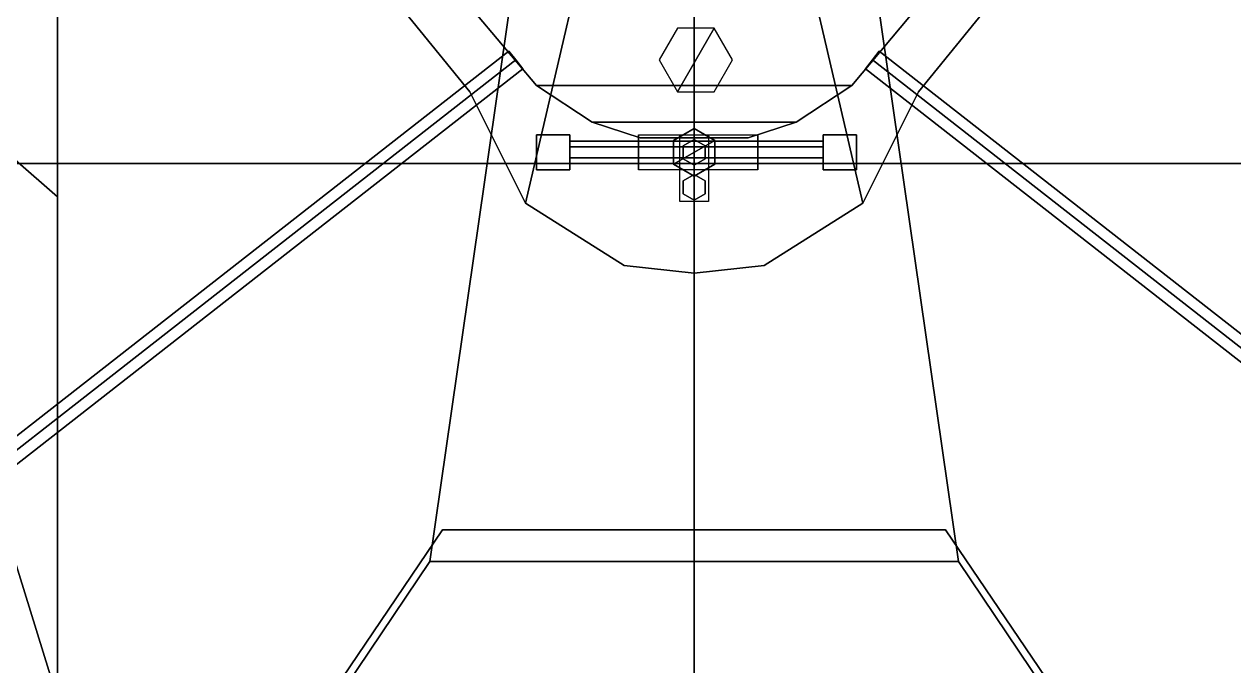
# Model space of a CAD drawing. Extents: x -14 to 14, y -80 to 101.
# Drawn here: x -4.21 to 3.39, y -24.3 to -20.28 of the extents above; entities that cross this region are included whole.
import ezdxf

# ---------------------------------------------------------------- set-up
doc = ezdxf.new("R2010")
doc.units = 0
doc.layers.get('0').update_dxf_attribs({"linetype": 'CONTINUOUS'})
for name, color, linetype in [('CITADELLE', 3, 'CONTINUOUS'), ('PLATFORMS', 6, 'CONTINUOUS'), ('RANGEFINDERS', 2, 'CONTINUOUS'), ('SUPERSTRUCTURE', 4, 'CONTINUOUS')]:
    doc.layers.add(name, color=color, linetype=linetype)

msp = doc.modelspace()

# ---------------------------------------------------------------- linework, layer by layer
for points in [[(-6.59, -15.27, -9.44), (0, -15.27, -9.55), (0, -21.15, -9.55), (-5.04, -21.15, -9.44)], [(5.04, -21.15, -9.44), (0, -21.15, -9.55), (0, -15.27, -9.55), (6.59, -15.27, -9.44)], [(-6.52, -21.15, -9.34), (-5.04, -21.15, -9.44), (-3.22, -27.03, -9.44), (-4.77, -27.03, -9.34)], [(-5.04, -21.15, -9.44), (0, -21.15, -9.55), (0, -27.03, -9.55), (-3.22, -27.03, -9.44)], [(3.22, -27.03, -9.44), (0, -27.03, -9.55), (0, -21.15, -9.55), (5.04, -21.15, -9.44)], [(4.77, -27.03, -9.34), (3.22, -27.03, -9.44), (5.04, -21.15, -9.44), (6.52, -21.15, -9.34)]]:
    msp.add_3dface(points)
at = {"layer": 'CITADELLE'}
msp.add_3dface([(12.11, -12.91, 4.59), (-12.11, -12.91, 4.59), (-11.83, -24.43, 4.59), (11.83, -24.43, 4.59)], dxfattribs=at)
at = {"layer": 'PLATFORMS'}
for points in [[(-1.41, -20.7, 22.68), (-1.06, -21.4, 22.68), (0, -16.85, 22.68), (-1.84, -20.17, 22.68)], [(0, -16.85, 22.53), (-1.06, -21.4, 22.53), (-1.41, -20.7, 22.53), (-1.84, -20.17, 22.53)], [(0, -16.85, 22.53), (0, -21.84, 22.53), (-0.44, -21.79, 22.53), (-1.06, -21.4, 22.53)], [(-0.44, -21.79, 22.68), (0, -21.84, 22.68), (0, -16.85, 22.68), (-1.06, -21.4, 22.68)], [(0, -16.85, 22.68), (0, -21.84, 22.68), (0.44, -21.79, 22.68), (1.06, -21.4, 22.68)], [(0.44, -21.79, 22.53), (0, -21.84, 22.53), (0, -16.85, 22.53), (1.06, -21.4, 22.53)], [(0, -16.85, 22.68), (1.06, -21.4, 22.68), (1.41, -20.7, 22.68), (1.84, -20.17, 22.68)], [(1.41, -20.7, 22.53), (1.06, -21.4, 22.53), (0, -16.85, 22.53), (1.84, -20.17, 22.53)], [(-4.55, -20.88, 12.63), (-4, -21.36, 12.63), (-4, -18.15, 12.63), (-4.55, -18.66, 12.63)], [(-4, -18.15, 12.48), (-4, -21.36, 12.48), (-4.55, -20.88, 12.48), (-4.55, -18.66, 12.48)], [(0, -18.15, 12.48), (0, -39.75, 12.48), (-4, -31.47, 12.48), (-4, -18.15, 12.48)], [(-4, -18.15, 12.63), (-4, -31.47, 12.63), (4, -31.47, 12.63), (4, -18.15, 12.63)], [(4, -31.47, 12.48), (0, -39.75, 12.48), (0, -18.15, 12.48), (4, -18.15, 12.48)], [(-0.94, -18.65, 16.94), (-1.66, -23.65, 16.94), (1.66, -23.65, 16.94), (0.94, -18.65, 16.94)], [(1.66, -23.65, 16.79), (-1.66, -23.65, 16.79), (-0.94, -18.65, 16.79), (0.94, -18.65, 16.79)], [(-0.94, -18.65, 16.79), (-1.66, -23.65, 16.79), (-1.66, -23.65, 16.94), (-0.94, -18.65, 16.94)], [(0.94, -18.65, 16.94), (1.66, -23.65, 16.94), (1.66, -23.65, 16.79), (0.94, -18.65, 16.79)], [(-1.84, -20.17, 22.53), (-1.41, -20.7, 22.53), (-1.41, -20.7, 22.68), (-1.84, -20.17, 22.68)], [(1.84, -20.17, 22.68), (1.41, -20.7, 22.68), (1.41, -20.7, 22.53), (1.84, -20.17, 22.53)], [(0.99, -20.66, 29.33), (-0.99, -20.66, 29.33), (-1.36, -20.22, 29.33), (1.36, -20.22, 29.33)], [(-1.36, -20.22, 29.48), (-0.99, -20.66, 29.48), (0.99, -20.66, 29.48), (1.36, -20.22, 29.48)], [(-1.36, -20.22, 29.33), (-0.99, -20.66, 29.33), (-0.99, -20.66, 29.48), (-1.36, -20.22, 29.48)], [(1.36, -20.22, 29.48), (0.99, -20.66, 29.48), (0.99, -20.66, 29.33), (1.36, -20.22, 29.33)], [(-1.12, -20.5, 29.47), (-1.1631, -20.4448, 29.4), (-7.2229, -25.1793, 29.4), (-7.1798, -25.2344, 29.47)], [(-1.1631, -20.4448, 29.4), (-1.12, -20.5, 29.33), (-7.1798, -25.2344, 29.33), (-7.2229, -25.1793, 29.4)], [(-1.12, -20.5, 29.33), (-1.0769, -20.5552, 29.4), (-7.1367, -25.2896, 29.4), (-7.1798, -25.2344, 29.33)], [(-1.0769, -20.5552, 29.4), (-1.12, -20.5, 29.47), (-7.1798, -25.2344, 29.47), (-7.1367, -25.2896, 29.4)], [(1.12, -20.5, 29.47), (1.0769, -20.5552, 29.4), (7.1367, -25.2896, 29.4), (7.1798, -25.2344, 29.47)], [(1.0769, -20.5552, 29.4), (1.12, -20.5, 29.33), (7.1798, -25.2344, 29.33), (7.1367, -25.2896, 29.4)], [(1.12, -20.5, 29.33), (1.1631, -20.4448, 29.4), (7.2229, -25.1793, 29.4), (7.1798, -25.2344, 29.33)], [(1.1631, -20.4448, 29.4), (1.12, -20.5, 29.47), (7.1798, -25.2344, 29.47), (7.2229, -25.1793, 29.4)], [(-0.99, -20.66, 29.48), (-0.64, -20.89, 29.48), (0.64, -20.89, 29.48), (0.99, -20.66, 29.48)], [(0.64, -20.89, 29.33), (-0.64, -20.89, 29.33), (-0.99, -20.66, 29.33), (0.99, -20.66, 29.33)], [(-0.99, -20.66, 29.33), (-0.64, -20.89, 29.33), (-0.64, -20.89, 29.48), (-0.99, -20.66, 29.48)], [(0.99, -20.66, 29.48), (0.64, -20.89, 29.48), (0.64, -20.89, 29.33), (0.99, -20.66, 29.33)], [(-1.41, -20.7, 22.53), (-1.06, -21.4, 22.53), (-1.06, -21.4, 22.68), (-1.41, -20.7, 22.68)], [(1.41, -20.7, 22.68), (1.06, -21.4, 22.68), (1.06, -21.4, 22.53), (1.41, -20.7, 22.53)], [(-4.55, -20.88, 12.48), (-4, -21.36, 12.48), (-4, -21.36, 12.63), (-4.55, -20.88, 12.63)], [(-0.64, -20.89, 29.48), (-0.34, -20.99, 29.48), (0.34, -20.99, 29.48), (0.64, -20.89, 29.48)], [(0.34, -20.99, 29.33), (-0.34, -20.99, 29.33), (-0.64, -20.89, 29.33), (0.64, -20.89, 29.33)], [(-0.64, -20.89, 29.33), (-0.34, -20.99, 29.33), (-0.34, -20.99, 29.48), (-0.64, -20.89, 29.48)], [(0.64, -20.89, 29.48), (0.34, -20.99, 29.48), (0.34, -20.99, 29.33), (0.64, -20.89, 29.33)], [(0.34, -20.99, 29.48), (-0.34, -20.99, 29.48), (-0.34, -20.99, 29.33), (0.34, -20.99, 29.33)], [(-4, -21.36, 12.48), (-4, -31.47, 12.48), (-4, -31.47, 12.63), (-4, -21.36, 12.63)], [(-1.06, -21.4, 22.53), (-0.44, -21.79, 22.53), (-0.44, -21.79, 22.68), (-1.06, -21.4, 22.68)], [(1.06, -21.4, 22.68), (0.44, -21.79, 22.68), (0.44, -21.79, 22.53), (1.06, -21.4, 22.53)], [(-0.44, -21.79, 22.53), (0, -21.84, 22.53), (0, -21.84, 22.68), (-0.44, -21.79, 22.68)], [(0.44, -21.79, 22.68), (0, -21.84, 22.68), (0, -21.84, 22.53), (0.44, -21.79, 22.53)], [(2.57, -25, 16.79), (-2.57, -25, 16.79), (-1.66, -23.65, 16.79), (1.66, -23.65, 16.79)], [(-1.66, -23.65, 16.94), (-2.57, -25, 16.94), (2.57, -25, 16.94), (1.66, -23.65, 16.94)], [(-1.66, -23.65, 16.79), (-2.57, -25, 16.79), (-2.57, -25, 16.94), (-1.66, -23.65, 16.94)], [(1.66, -23.65, 16.94), (2.57, -25, 16.94), (2.57, -25, 16.79), (1.66, -23.65, 16.79)]]:
    msp.add_3dface(points, dxfattribs=at)
at = {"layer": 'RANGEFINDERS'}
for points in [[(0, -20.49, 23.37), (0, -20.24, 23.37), (0, -20.2, 23.35), (0, -20.56, 23.34)], [(-0.105, -20.6992, 23.37), (0.125, -20.3008, 23.37), (-0.105, -20.3008, 23.37), (-0.22, -20.5, 23.37)], [(0.125, -20.6992, 23.37), (0.24, -20.5, 23.37), (0.125, -20.3008, 23.37), (-0.105, -20.6992, 23.37)], [(0, -20.91, 23.26), (0, -20.58, 23.37), (0, -20.49, 23.37), (0, -20.91, 23.19)], [(-0.99, -20.97, 24.31), (-0.99, -21.19, 24.31), (-0.78, -21.19, 24.31), (-0.78, -20.97, 24.31)], [(-0.78, -20.97, 24.09), (-0.99, -20.97, 24.09), (-0.99, -20.97, 24.31), (-0.78, -20.97, 24.31)], [(-0.99, -20.97, 24.09), (-0.99, -21.19, 24.09), (-0.99, -21.19, 24.31), (-0.99, -20.97, 24.31)], [(-0.78, -21.19, 24.09), (-0.99, -21.19, 24.09), (-0.99, -20.97, 24.09), (-0.78, -20.97, 24.09)], [(-0.78, -20.97, 24.31), (-0.78, -21.19, 24.31), (-0.78, -21.19, 24.09), (-0.78, -20.97, 24.09)], [(0.4, -21.19, 23.91), (-0.35, -21.19, 23.91), (-0.35, -20.97, 23.91), (0.4, -20.97, 23.91)], [(-0.35, -21.19, 23.91), (-0.35, -21.19, 24.36), (-0.35, -20.97, 24.36), (-0.35, -20.97, 23.91)], [(0, -20.93, 22.68), (-0.1299, -21.005, 22.68), (-0.1299, -21.005, 23.11), (0, -20.93, 23.11)], [(0, -20.93, 23.11), (-0.1299, -21.005, 23.11), (-0.1299, -21.155, 23.11), (0.1299, -21.005, 23.11)], [(0.09, -21.39, 23.74), (-0.09, -21.39, 23.74), (-0.09, -20.97, 23.74), (0.09, -20.97, 23.74)], [(0.09, -21.39, 23.53), (-0.09, -21.39, 23.53), (-0.09, -20.97, 23.53), (0.09, -20.97, 23.53)], [(0, -21, 23.26), (0, -20.91, 23.26), (0, -20.91, 23.19), (0, -21, 23.19)], [(0.1299, -21.005, 22.68), (0, -20.93, 22.68), (0, -20.93, 23.11), (0.1299, -21.005, 23.11)], [(0.4, -21.19, 23.91), (0.4, -21.19, 24.36), (0.4, -20.97, 24.36), (0.4, -20.97, 23.91)], [(1.02, -20.97, 24.09), (0.81, -20.97, 24.09), (0.81, -20.97, 24.31), (1.02, -20.97, 24.31)], [(0.81, -20.97, 24.09), (0.81, -21.19, 24.09), (0.81, -21.19, 24.31), (0.81, -20.97, 24.31)], [(1.02, -21.19, 24.09), (0.81, -21.19, 24.09), (0.81, -20.97, 24.09), (1.02, -20.97, 24.09)], [(0.81, -20.97, 24.31), (0.81, -21.19, 24.31), (1.02, -21.19, 24.31), (1.02, -20.97, 24.31)], [(1.02, -20.97, 24.31), (1.02, -21.19, 24.31), (1.02, -21.19, 24.09), (1.02, -20.97, 24.09)], [(0.81, -21.045, 24.2606), (0.81, -21.01, 24.2), (-0.78, -21.01, 24.2), (-0.78, -21.045, 24.2606)], [(0.81, -21.01, 24.2), (0.81, -21.045, 24.1394), (-0.78, -21.045, 24.1394), (-0.78, -21.01, 24.2)], [(0.81, -21.115, 24.2606), (0.81, -21.045, 24.2606), (-0.78, -21.045, 24.2606), (-0.78, -21.115, 24.2606)], [(0.81, -21.045, 24.1394), (0.81, -21.115, 24.1394), (-0.78, -21.115, 24.1394), (-0.78, -21.045, 24.1394)], [(-0.1299, -21.005, 22.68), (-0.1299, -21.155, 22.68), (-0.1299, -21.155, 23.11), (-0.1299, -21.005, 23.11)], [(0.1299, -21.005, 23.11), (-0.1299, -21.155, 23.11), (0, -21.23, 23.11), (0.1299, -21.155, 23.11)], [(0, -21, 23.11), (-0.0693, -21.04, 23.11), (-0.0693, -21.04, 23.91), (0, -21, 23.91)], [(-0.0693, -21.04, 23.11), (-0.0693, -21.12, 23.11), (-0.0693, -21.12, 23.91), (-0.0693, -21.04, 23.91)], [(0.0693, -21.04, 23.11), (0, -21, 23.11), (0, -21, 23.91), (0.0693, -21.04, 23.91)], [(0.0693, -21.12, 23.11), (0.0693, -21.04, 23.11), (0.0693, -21.04, 23.91), (0.0693, -21.12, 23.91)], [(0.1299, -21.155, 22.68), (0.1299, -21.005, 22.68), (0.1299, -21.005, 23.11), (0.1299, -21.155, 23.11)], [(0.81, -21.15, 24.2), (0.81, -21.115, 24.2606), (-0.78, -21.115, 24.2606), (-0.78, -21.15, 24.2)], [(0.81, -21.115, 24.1394), (0.81, -21.15, 24.2), (-0.78, -21.15, 24.2), (-0.78, -21.115, 24.1394)], [(-0.0693, -21.12, 23.11), (0, -21.16, 23.11), (0, -21.16, 23.91), (-0.0693, -21.12, 23.91)], [(0, -21.16, 23.11), (0.0693, -21.12, 23.11), (0.0693, -21.12, 23.91), (0, -21.16, 23.91)], [(-0.78, -21.19, 24.31), (-0.99, -21.19, 24.31), (-0.99, -21.19, 24.09), (-0.78, -21.19, 24.09)], [(-0.1299, -21.155, 22.68), (0, -21.23, 22.68), (0, -21.23, 23.11), (-0.1299, -21.155, 23.11)], [(0, -21.23, 22.68), (0.1299, -21.155, 22.68), (0.1299, -21.155, 23.11), (0, -21.23, 23.11)], [(1.02, -21.19, 24.31), (0.81, -21.19, 24.31), (0.81, -21.19, 24.09), (1.02, -21.19, 24.09)], [(0, -21.22, 23.44), (-0.0693, -21.26, 23.44), (-0.0693, -21.26, 23.85), (0, -21.22, 23.85)], [(0, -21.38, 23.85), (0, -21.22, 23.85), (-0.0693, -21.26, 23.85), (-0.0693, -21.34, 23.85)], [(0, -21.22, 23.44), (0, -21.38, 23.44), (-0.0693, -21.34, 23.44), (-0.0693, -21.26, 23.44)], [(-0.0693, -21.26, 23.44), (-0.0693, -21.34, 23.44), (-0.0693, -21.34, 23.85), (-0.0693, -21.26, 23.85)], [(0.0693, -21.26, 23.44), (0, -21.22, 23.44), (0, -21.22, 23.85), (0.0693, -21.26, 23.85)], [(0.0693, -21.34, 23.85), (0.0693, -21.26, 23.85), (0, -21.22, 23.85), (0, -21.38, 23.85)], [(0.0693, -21.26, 23.44), (0.0693, -21.34, 23.44), (0, -21.38, 23.44), (0, -21.22, 23.44)], [(0.0693, -21.34, 23.44), (0.0693, -21.26, 23.44), (0.0693, -21.26, 23.85), (0.0693, -21.34, 23.85)], [(-0.0693, -21.34, 23.44), (0, -21.38, 23.44), (0, -21.38, 23.85), (-0.0693, -21.34, 23.85)], [(0, -21.38, 23.44), (0.0693, -21.34, 23.44), (0.0693, -21.34, 23.85), (0, -21.38, 23.85)]]:
    msp.add_3dface(points, dxfattribs=at)
at = {"layer": 'SUPERSTRUCTURE'}
for points in [[(-2.5, -24.81, 16.79), (-1.58, -23.45, 16.79), (-1.58, -23.45, 4.59), (-2.5, -24.81, 4.59)], [(-1.58, -23.45, 16.79), (1.58, -23.45, 16.79), (1.58, -23.45, 4.59), (-1.58, -23.45, 4.59)], [(2.5, -24.81, 4.59), (1.58, -23.45, 4.59), (1.58, -23.45, 16.79), (2.5, -24.81, 16.79)]]:
    msp.add_3dface(points, dxfattribs=at)

doc.saveas('drawing.dxf')
